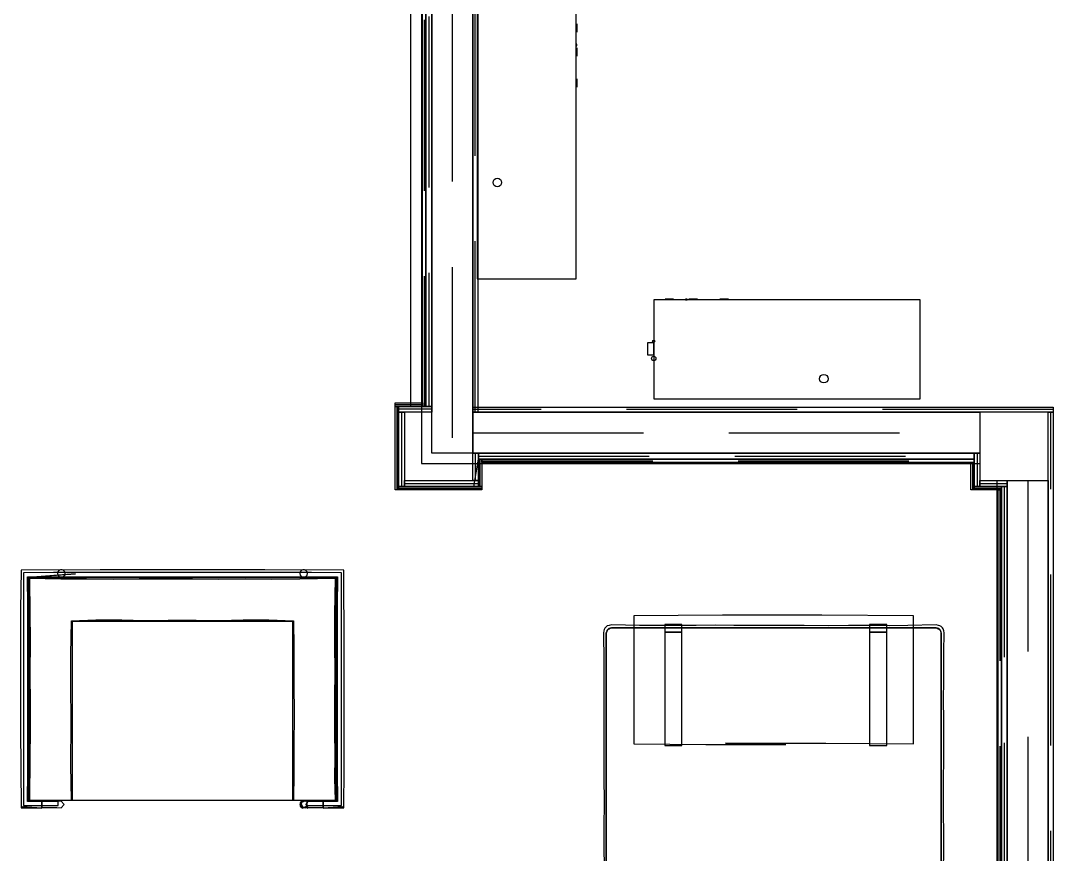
# Model space of a CAD drawing. Header units: millimetres. Extents: x -28.2 to 24.3, y -24.8 to 12.4.
# Drawn here: x 4.665 to 7.689, y -0.458 to 1.981 of the extents above; entities that cross this region are included whole.
import ezdxf

# ---------------------------------------------------------------- set-up
doc = ezdxf.new("R2010")
doc.units = ezdxf.units.MM
doc.linetypes.add('Dashed', pattern=[0.75, 0.5, -0.25])
for name, color, linetype in [('BUILDINGELEMENTPROXY', 8, 'Continuous'), ('EJE_MUROS', 8, 'Continuous'), ('FURNISHINGELEMENT', 8, 'Continuous'), ('LOSAS', 3, 'Continuous'), ('MUROS', 7, 'Continuous')]:
    doc.layers.add(name, color=color, linetype=linetype)

msp = doc.modelspace()

# ---------------------------------------------------------------- linework, layer by layer
at = {"layer": 'BUILDINGELEMENTPROXY'}
for p, q in [((6.0018, 2.0057), (6.0018, 1.2257)), ((6.2918, 1.2257), (6.2918, 2.0057)), ((6.2938, 1.9624), (6.2938, 1.9724)), ((6.2938, 1.9724), (6.2938, 1.9671)), ((6.2938, 1.9671), (6.2938, 1.9649)), ((6.2938, 1.9649), (6.2938, 1.9548)), ((6.2938, 1.9632), (6.2938, 1.9599)), ((6.2938, 1.9565), (6.2938, 1.9632)), ((6.2938, 1.9574), (6.2938, 1.9624)), ((6.2938, 1.9599), (6.2938, 1.9565)), ((6.2938, 1.9474), (6.2938, 1.9574)), ((6.2938, 1.9548), (6.2938, 1.9526)), ((6.2938, 1.9526), (6.2938, 1.9474)), ((6.2938, 1.9124), (6.2918, 1.9124)), ((6.2918, 1.9124), (6.2918, 1.9074)), ((6.2918, 1.9074), (6.2938, 1.9074)), ((6.2938, 1.9074), (6.2938, 1.9124)), ((6.2938, 1.8974), (6.2938, 1.9024)), ((6.2938, 1.9024), (6.2938, 1.8974)), ((6.2938, 1.8824), (6.2938, 1.8974)), ((6.2938, 1.8974), (6.2938, 1.8824)), ((6.2938, 1.8774), (6.2938, 1.8824)), ((6.2938, 1.8824), (6.2938, 1.8774)), ((6.2938, 1.8117), (6.2938, 1.8017)), ((6.2938, 1.7867), (6.2938, 1.8117)), ((6.2938, 1.8017), (6.2938, 1.7967)), ((6.2938, 1.7967), (6.2938, 1.7867)), ((6.0018, 1.2257), (6.2918, 1.2257)), ((7.2987, 1.165), (6.5187, 1.165)), ((6.5187, 1.165), (6.5187, 0.875)), ((6.562, 1.167), (6.552, 1.167)), ((6.552, 1.167), (6.5573, 1.167)), ((6.5573, 1.167), (6.5595, 1.167)), ((6.5595, 1.167), (6.5696, 1.167)), ((6.5612, 1.167), (6.5645, 1.167)), ((6.5679, 1.167), (6.5612, 1.167)), ((6.567, 1.167), (6.562, 1.167)), ((6.5645, 1.167), (6.5679, 1.167)), ((6.577, 1.167), (6.567, 1.167)), ((6.5696, 1.167), (6.5718, 1.167)), ((6.5718, 1.167), (6.577, 1.167)), ((6.612, 1.167), (6.612, 1.165)), ((6.617, 1.167), (6.612, 1.167)), ((6.612, 1.165), (6.617, 1.165)), ((6.617, 1.165), (6.617, 1.167)), ((6.627, 1.167), (6.622, 1.167)), ((6.622, 1.167), (6.627, 1.167)), ((6.642, 1.167), (6.627, 1.167)), ((6.627, 1.167), (6.642, 1.167)), ((6.647, 1.167), (6.642, 1.167)), ((6.642, 1.167), (6.647, 1.167)), ((6.7127, 1.167), (6.7227, 1.167)), ((6.7377, 1.167), (6.7127, 1.167)), ((6.7227, 1.167), (6.7277, 1.167)), ((6.7277, 1.167), (6.7377, 1.167)), ((7.2987, 0.875), (7.2987, 1.165)), ((6.5187, 1.0387), (6.5005, 1.0387)), ((6.5005, 1.0387), (6.5005, 1.0037)), ((6.5187, 1.0037), (6.5187, 1.0387)), ((6.5005, 1.0037), (6.5187, 1.0037)), ((6.5187, 0.875), (7.2987, 0.875))]:
    msp.add_line(p, q, dxfattribs=at)
for centre, radius in [((6.0608, 1.5077), 0.0125), ((6.5187, 1.0436), 0.0032), ((6.5187, 0.9931), 0.00635), ((7.0167, 0.934), 0.0125)]:
    msp.add_circle(centre, radius, dxfattribs=at)
at = {"layer": 'EJE_MUROS', "linetype": 'Dashed'}
for p, q in [((5.9963, 0.8359), (5.9963, 5.9757)), ((5.9288, 5.7607), (5.9288, 0.7159)), ((5.8468, 5.7337), (5.8468, 0.8529)), ((5.8603, 5.7437), (5.8603, 0.8529)), ((5.8418, 0.8579), (5.7618, 0.8579)), ((5.7668, 0.8529), (5.7668, 0.6089)), ((5.8688, 0.8444), (5.7718, 0.8444)), ((5.7803, 0.8359), (5.7803, 0.6189)), ((7.6888, 0.8434), (5.9888, 0.8434)), ((7.6813, -6.1391), (7.6813, 0.8359)), ((5.9888, 0.7759), (7.4738, 0.7759)), ((5.9973, 0.6359), (5.9973, 0.7159)), ((6.0058, 0.7074), (7.4568, 0.7074)), ((6.0108, 0.6189), (6.0108, 0.6989)), ((7.4653, 0.7159), (7.4653, 0.6189)), ((6.0158, 0.6939), (7.4568, 0.6939)), ((7.4518, 0.6889), (7.4518, 0.6089)), ((7.6138, 0.6359), (7.6138, -5.9241)), ((5.7718, 0.6139), (6.0158, 0.6139)), ((5.7888, 0.6274), (6.0058, 0.6274)), ((7.4568, 0.6139), (7.5368, 0.6139)), ((7.4738, 0.6274), (7.5538, 0.6274)), ((7.5318, 0.6089), (7.5318, -3.5471)), ((7.5453, 0.6189), (7.5453, -5.9071))]:
    msp.add_line(p, q, dxfattribs=at)
at = {"layer": 'FURNISHINGELEMENT'}
for p, q in [((4.6661, 0.3736, 0.802), (4.665, 0.2583, 0.7972)), ((4.8978, 0.3747, 0.7972), (4.6661, 0.3736, 0.802)), ((4.6736, 0.3662, 0.5968), (4.673, 0.2788, 0.594)), ((4.761, 0.3668, 0.594), (4.6736, 0.3662, 0.5968)), ((4.6862, 0.3536, 0.802), (4.8258, 0.3629, 0.8083)), ((4.8258, 0.3629, 0.8083), (4.6873, 0.3525, 0.7972)), ((4.8334, 0.3668, 0.594), (4.761, 0.3668, 0.594)), ((4.7741, 0.3684, 0.7972), (4.773, 0.3636, 0.7972)), ((4.773, 0.3636, 0.7972), (4.7741, 0.3588, 0.7972)), ((4.7772, 0.3723, 0.7972), (4.7741, 0.3684, 0.7972)), ((4.7816, 0.3745, 0.7972), (4.7772, 0.3723, 0.7972)), ((4.7866, 0.3745, 0.7972), (4.7816, 0.3745, 0.7972)), ((4.791, 0.3723, 0.7972), (4.7866, 0.3745, 0.7972)), ((4.7941, 0.3684, 0.7972), (4.791, 0.3723, 0.7972)), ((4.7952, 0.3636, 0.7972), (4.7941, 0.3684, 0.7972)), ((4.7941, 0.3588, 0.7972), (4.7952, 0.3636, 0.7972)), ((4.8489, 0.3668, 0.594), (4.8334, 0.3668, 0.594)), ((4.9059, 0.3668, 0.594), (4.8489, 0.3668, 0.594)), ((5.0183, 0.3747, 0.7972), (4.8978, 0.3747, 0.7972)), ((4.9214, 0.3668, 0.594), (4.9059, 0.3668, 0.594)), ((4.9939, 0.3668, 0.594), (4.9214, 0.3668, 0.594)), ((5.0224, 0.3668, 0.594), (4.9939, 0.3668, 0.594)), ((5.0224, 0.3747, 0.7972), (5.0183, 0.3747, 0.7972)), ((5.1388, 0.3747, 0.7972), (5.0224, 0.3747, 0.7972)), ((5.0664, 0.3668, 0.594), (5.0224, 0.3668, 0.594)), ((5.1388, 0.3668, 0.594), (5.0664, 0.3668, 0.594)), ((5.1471, 0.3747, 0.7972), (5.1388, 0.3747, 0.7972)), ((5.2553, 0.3668, 0.594), (5.1388, 0.3668, 0.594)), ((5.2594, 0.3747, 0.7972), (5.1471, 0.3747, 0.7972)), ((5.3718, 0.3668, 0.594), (5.2553, 0.3668, 0.594)), ((5.3799, 0.3747, 0.7972), (5.2594, 0.3747, 0.7972)), ((5.4443, 0.3668, 0.594), (5.3718, 0.3668, 0.594)), ((5.6116, 0.3736, 0.802), (5.3799, 0.3747, 0.7972)), ((5.5167, 0.3668, 0.594), (5.4443, 0.3668, 0.594)), ((5.4836, 0.3684, 0.7972), (5.4825, 0.3636, 0.7972)), ((5.4825, 0.3636, 0.7972), (5.4836, 0.3588, 0.7972)), ((5.4867, 0.3723, 0.7972), (5.4836, 0.3684, 0.7972)), ((5.4911, 0.3745, 0.7972), (5.4867, 0.3723, 0.7972)), ((5.4961, 0.3745, 0.7972), (5.4911, 0.3745, 0.7972)), ((5.5005, 0.3723, 0.7972), (5.4961, 0.3745, 0.7972)), ((5.5036, 0.3684, 0.7972), (5.5005, 0.3723, 0.7972)), ((5.5047, 0.3636, 0.7972), (5.5036, 0.3684, 0.7972)), ((5.5036, 0.3588, 0.7972), (5.5047, 0.3636, 0.7972)), ((5.6041, 0.3662, 0.5968), (5.5167, 0.3668, 0.594)), ((5.6047, 0.2788, 0.594), (5.6041, 0.3662, 0.5968)), ((5.6127, 0.1427, 0.7972), (5.6116, 0.3736, 0.802)), ((4.6857, 0.2661, 0.594), (4.685, 0.3547, 0.5968)), ((4.685, 0.3547, 0.5968), (4.7737, 0.3541, 0.594)), ((4.6873, 0.2361, 0.7972), (4.6862, 0.3536, 0.802)), ((4.6873, 0.3525, 0.7972), (4.8037, 0.3525, 0.7972)), ((5.5888, 0.3509, 0.4797), (4.6888, 0.3509, 0.4797)), ((4.6888, 0.3509, 0.4797), (4.6888, -0.2991, 0.4797)), ((4.7826, 0.3474, 1.0092), (4.6905, 0.3492, 1.0068)), ((4.6905, 0.3492, 1.0068), (4.6922, 0.2449, 1.009)), ((4.7737, 0.3541, 0.594), (4.843, 0.3541, 0.594)), ((4.7741, 0.3588, 0.7972), (4.7772, 0.3549, 0.7972)), ((4.7772, 0.3549, 0.7972), (4.7816, 0.3528, 0.7972)), ((4.7816, 0.3528, 0.7972), (4.7866, 0.3528, 0.7972)), ((4.858, 0.3475, 1.009), (4.7826, 0.3474, 1.0092)), ((4.7866, 0.3528, 0.7972), (4.791, 0.3549, 0.7972)), ((4.791, 0.3549, 0.7972), (4.7941, 0.3588, 0.7972)), ((4.8037, 0.3525, 0.7972), (4.913, 0.3525, 0.7972)), ((4.843, 0.3541, 0.594), (4.8616, 0.3541, 0.594)), ((4.9377, 0.3466, 1.0099), (4.858, 0.3475, 1.009)), ((4.8616, 0.3541, 0.594), (4.9123, 0.3541, 0.594)), ((4.9123, 0.3541, 0.594), (4.9309, 0.3541, 0.594)), ((4.913, 0.3525, 0.7972), (4.9201, 0.3525, 0.7972)), ((4.9201, 0.3525, 0.7972), (5.1248, 0.3525, 0.7972)), ((4.9309, 0.3541, 0.594), (5.0002, 0.3541, 0.594)), ((5.012, 0.347, 1.0096), (4.9377, 0.3466, 1.0099)), ((5.0002, 0.3541, 0.594), (5.0255, 0.3541, 0.594)), ((5.0909, 0.3479, 1.0086), (5.012, 0.347, 1.0096)), ((5.0255, 0.3541, 0.594), (5.0695, 0.3541, 0.594)), ((5.0695, 0.3541, 0.594), (5.1388, 0.3541, 0.594)), ((5.1683, 0.3471, 1.0095), (5.0909, 0.3479, 1.0086)), ((5.1248, 0.3525, 0.7972), (5.1388, 0.3525, 0.7972)), ((5.1388, 0.3541, 0.594), (5.2081, 0.3541, 0.594)), ((5.1388, 0.3525, 0.7972), (5.3576, 0.3525, 0.7972)), ((5.2457, 0.3465, 1.01), (5.1683, 0.3471, 1.0095)), ((5.2081, 0.3541, 0.594), (5.2774, 0.3541, 0.594)), ((5.3226, 0.3478, 1.0088), (5.2457, 0.3465, 1.01)), ((5.2774, 0.3541, 0.594), (5.3467, 0.3541, 0.594)), ((5.3987, 0.3466, 1.0099), (5.3226, 0.3478, 1.0088)), ((5.3467, 0.3541, 0.594), (5.416, 0.3541, 0.594)), ((5.3576, 0.3525, 0.7972), (5.474, 0.3525, 0.7972)), ((5.4828, 0.347, 1.0096), (5.3987, 0.3466, 1.0099)), ((5.416, 0.3541, 0.594), (5.504, 0.3541, 0.594)), ((5.474, 0.3525, 0.7972), (5.5915, 0.3536, 0.802)), ((5.5871, 0.3492, 1.0068), (5.4828, 0.347, 1.0096)), ((5.4836, 0.3588, 0.7972), (5.4867, 0.3549, 0.7972)), ((5.4867, 0.3549, 0.7972), (5.4911, 0.3528, 0.7972)), ((5.4911, 0.3528, 0.7972), (5.4961, 0.3528, 0.7972)), ((5.4961, 0.3528, 0.7972), (5.5005, 0.3549, 0.7972)), ((5.5005, 0.3549, 0.7972), (5.5036, 0.3588, 0.7972)), ((5.504, 0.3541, 0.594), (5.5926, 0.3547, 0.5968)), ((5.5849, 0.2449, 1.0096), (5.5871, 0.3492, 1.0068)), ((5.5888, -0.2991, 0.4797), (5.5888, 0.3509, 0.4797)), ((5.5915, 0.3536, 0.802), (5.5904, 0.2361, 0.7972)), ((5.5926, 0.3547, 0.5968), (5.592, 0.2661, 0.594)), ((4.673, 0.2788, 0.594), (4.673, 0.2019, 0.594)), ((5.6047, 0.1908, 0.594), (5.6047, 0.2788, 0.594)), ((4.665, 0.2583, 0.7972), (4.665, 0.1419, 0.7972)), ((4.6857, 0.1781, 0.594), (4.6857, 0.2661, 0.594)), ((4.6922, 0.2449, 1.009), (4.6927, 0.1705, 1.0095)), ((5.5853, 0.1533, 1.0092), (5.5849, 0.2449, 1.0096)), ((5.592, 0.2661, 0.594), (5.592, 0.19, 0.594)), ((6.7203, 0.2424, 0.8998), (6.4609, 0.2404, 0.9039)), ((7.0113, 0.2424, 0.8998), (6.7203, 0.2424, 0.8998)), ((7.2796, 0.2404, 0.9039), (7.0113, 0.2424, 0.8998)), ((4.6873, 0.1197, 0.7972), (4.6873, 0.2361, 0.7972)), ((4.8124, 0.1274, 1.009), (4.8141, 0.2256, 1.0068)), ((4.8141, 0.2256, 1.0068), (4.8856, 0.2283, 1.01)), ((5.4618, 0.2239, 0.7083), (4.8158, 0.2239, 0.7083)), ((4.8158, 0.2239, 0.7083), (4.8158, -0.2991, 0.7083)), ((4.8856, 0.2283, 1.01), (4.9613, 0.228, 1.0097)), ((4.9613, 0.228, 1.0097), (5.0287, 0.2268, 1.0084)), ((5.0287, 0.2268, 1.0084), (5.0967, 0.2276, 1.0094)), ((5.0967, 0.2276, 1.0094), (5.1792, 0.2276, 1.0094)), ((5.1792, 0.2276, 1.0094), (5.248, 0.2269, 1.0086)), ((5.248, 0.2269, 1.0086), (5.3164, 0.228, 1.0097)), ((5.3164, 0.228, 1.0097), (5.3921, 0.2283, 1.01)), ((5.3921, 0.2283, 1.01), (5.4635, 0.2256, 1.0068)), ((5.4618, -0.2991, 0.7083), (5.4618, 0.2239, 0.7083)), ((5.4635, 0.2256, 1.0068), (5.4652, 0.1462, 1.009)), ((5.5904, 0.2361, 0.7972), (5.5904, 0.131, 0.7972)), ((6.3884, 0.212, 0.7959), (6.3828, 0.2106, 0.7942)), ((6.3946, 0.2134, 0.795), (6.3884, 0.212, 0.7959)), ((6.4774, 0.2118, 0.7971), (6.3946, 0.2134, 0.795)), ((6.4609, 0.2404, 0.9039), (6.4609, 0.2348, 0.9112)), ((6.4609, 0.2348, 0.9112), (6.4609, 0.2276, 0.9167)), ((6.4609, 0.2276, 0.9167), (6.4609, 0.2191, 0.9202)), ((6.4609, 0.2191, 0.9202), (6.4609, 0.2101, 0.9214)), ((6.5433, 0.2121, 0.7968), (6.4774, 0.2118, 0.7971)), ((6.6431, 0.2121, 0.7968), (6.5433, 0.2121, 0.7968)), ((6.601, 0.2147, 0.4559), (6.551, 0.2147, 0.4559)), ((6.551, 0.2147, 0.4559), (6.551, 0.1919, 0.4559)), ((6.601, 0.1919, 0.4559), (6.601, 0.2147, 0.4559)), ((6.6983, 0.2125, 0.7963), (6.6431, 0.2121, 0.7968)), ((6.7535, 0.2121, 0.7967), (6.6983, 0.2125, 0.7963)), ((6.8405, 0.2114, 0.7974), (6.7535, 0.2121, 0.7967)), ((7.201, 0.2147, 0.4559), (7.151, 0.2147, 0.4559)), ((7.151, 0.2147, 0.4559), (7.151, 0.1919, 0.4559)), ((7.201, 0.1919, 0.4559), (7.201, 0.2147, 0.4559)), ((7.2631, 0.2118, 0.7971), (7.2081, 0.211, 0.7978)), ((7.3459, 0.2134, 0.795), (7.2631, 0.2118, 0.7971)), ((7.2796, 0.2348, 0.9112), (7.2796, 0.2404, 0.9039)), ((7.2796, 0.2276, 0.9167), (7.2796, 0.2348, 0.9112)), ((7.2796, 0.2191, 0.9202), (7.2796, 0.2276, 0.9167)), ((7.2796, 0.2101, 0.9214), (7.2796, 0.2191, 0.9202)), ((7.3521, 0.212, 0.7959), (7.3459, 0.2134, 0.795)), ((7.3565, 0.2113, 0.7942), (7.3521, 0.212, 0.7959)), ((4.673, 0.2019, 0.594), (4.673, 0.1194, 0.594)), ((5.592, 0.19, 0.594), (5.592, 0.1781, 0.594)), ((5.6047, 0.1028, 0.594), (5.6047, 0.1908, 0.594)), ((6.3727, 0.1962, 0.7959), (6.3713, 0.19, 0.795)), ((6.3713, 0.19, 0.795), (6.3729, 0.1072, 0.7971)), ((6.3734, 0.2006, 0.7942), (6.3727, 0.1962, 0.7959)), ((6.3757, 0.2044, 0.7942), (6.3734, 0.2006, 0.7942)), ((6.3795, 0.208, 0.7948), (6.3757, 0.2044, 0.7942)), ((6.3828, 0.2106, 0.7942), (6.3795, 0.208, 0.7948)), ((6.3804, 0.1938, 0.8), (6.3799, 0.19, 0.8)), ((6.3799, 0.19, 0.8), (6.381, 0.1926, 0.8)), ((6.3799, 0.1348, 0.8), (6.3799, 0.19, 0.8)), ((6.3799, 0.19, 0.8), (6.3799, -2.3602, 0.8)), ((6.3819, 0.1974, 0.8), (6.3804, 0.1938, 0.8)), ((6.381, 0.1926, 0.8), (6.3821, 0.1952, 0.8)), ((6.3842, 0.2004, 0.8), (6.3819, 0.1974, 0.8)), ((6.3821, 0.1952, 0.8), (6.3832, 0.1978, 0.8)), ((6.3832, 0.1978, 0.8), (6.3842, 0.2004, 0.8)), ((6.3873, 0.2028, 0.8), (6.3842, 0.2004, 0.8)), ((6.3842, 0.2004, 0.8), (6.3873, 0.2017, 0.8)), ((6.3908, 0.2042, 0.8), (6.3873, 0.2028, 0.8)), ((6.3873, 0.2017, 0.8), (6.3894, 0.2026, 0.8)), ((6.3894, 0.2026, 0.8), (6.3904, 0.203, 0.8)), ((6.3904, 0.203, 0.8), (6.3946, 0.2047, 0.8)), ((6.3946, 0.2047, 0.8), (6.3908, 0.2042, 0.8)), ((6.3946, 0.2047, 0.8), (6.4498, 0.2047, 0.8)), ((7.3459, 0.2047, 0.8), (6.3946, 0.2047, 0.8)), ((6.4498, 0.2047, 0.8), (6.5135, 0.2047, 0.8)), ((6.4609, 0.2101, 0.9214), (6.4609, -0.1044, 0.9214)), ((6.5135, 0.2047, 0.8), (6.573, 0.2047, 0.8)), ((6.551, 0.1919, 0.4559), (6.601, 0.1919, 0.4559)), ((6.601, 0.1919, 0.3631), (6.551, 0.1919, 0.3631)), ((6.551, 0.1919, 0.3631), (6.551, -0.1393, 0.3631)), ((6.573, 0.2047, 0.8), (6.6324, 0.2047, 0.8)), ((6.601, -0.1393, 0.3631), (6.601, 0.1919, 0.3631)), ((6.6324, 0.2047, 0.8), (6.6919, 0.2047, 0.8)), ((6.6919, 0.2047, 0.8), (6.7514, 0.2047, 0.8)), ((6.7514, 0.2047, 0.8), (6.8108, 0.2047, 0.8)), ((6.8108, 0.2047, 0.8), (6.8703, 0.2047, 0.8)), ((6.9005, 0.2114, 0.7975), (6.8405, 0.2114, 0.7974)), ((6.8703, 0.2047, 0.8), (6.934, 0.2047, 0.8)), ((6.9593, 0.2115, 0.7973), (6.9005, 0.2114, 0.7975)), ((6.934, 0.2047, 0.8), (6.9977, 0.2047, 0.8)), ((7.0295, 0.2113, 0.7975), (6.9593, 0.2115, 0.7973)), ((6.9977, 0.2047, 0.8), (7.0614, 0.2047, 0.8)), ((7.0888, 0.2115, 0.7974), (7.0295, 0.2113, 0.7975)), ((7.0614, 0.2047, 0.8), (7.1251, 0.2047, 0.8)), ((7.1527, 0.2115, 0.7974), (7.0888, 0.2115, 0.7974)), ((7.1251, 0.2047, 0.8), (7.1803, 0.2047, 0.8)), ((7.151, 0.1919, 0.4559), (7.201, 0.1919, 0.4559)), ((7.201, 0.1919, 0.3631), (7.151, 0.1919, 0.3631)), ((7.151, 0.1919, 0.3631), (7.151, -0.1393, 0.3631)), ((7.2081, 0.211, 0.7978), (7.1527, 0.2115, 0.7974)), ((7.1803, 0.2047, 0.8), (7.2355, 0.2047, 0.8)), ((7.201, -0.1393, 0.3631), (7.201, 0.1919, 0.3631)), ((7.2355, 0.2047, 0.8), (7.2907, 0.2047, 0.8)), ((7.2796, -0.1044, 0.9214), (7.2796, 0.2101, 0.9214)), ((7.2907, 0.2047, 0.8), (7.3459, 0.2047, 0.8)), ((7.3459, 0.2047, 0.8), (7.3485, 0.2037, 0.8)), ((7.3497, 0.2042, 0.8), (7.3459, 0.2047, 0.8)), ((7.3485, 0.2037, 0.8), (7.3511, 0.2026, 0.8)), ((7.3533, 0.2028, 0.8), (7.3497, 0.2042, 0.8)), ((7.3511, 0.2026, 0.8), (7.3537, 0.2015, 0.8)), ((7.3563, 0.2004, 0.8), (7.3533, 0.2028, 0.8)), ((7.3537, 0.2015, 0.8), (7.3563, 0.2004, 0.8)), ((7.3563, 0.2004, 0.8), (7.3576, 0.1973, 0.8)), ((7.3586, 0.1974, 0.8), (7.3563, 0.2004, 0.8)), ((7.3603, 0.209, 0.7942), (7.3565, 0.2113, 0.7942)), ((7.3576, 0.1973, 0.8), (7.3585, 0.1952, 0.8)), ((7.3585, 0.1952, 0.8), (7.3589, 0.1942, 0.8)), ((7.3601, 0.1938, 0.8), (7.3586, 0.1974, 0.8)), ((7.3589, 0.1942, 0.8), (7.3606, 0.19, 0.8)), ((7.3606, 0.19, 0.8), (7.3601, 0.1938, 0.8)), ((7.3638, 0.2051, 0.7948), (7.3603, 0.209, 0.7942)), ((7.3606, 0.19, 0.8), (7.3606, 0.1348, 0.8)), ((7.3606, -2.3749, 0.8), (7.3606, 0.19, 0.8)), ((7.3665, 0.2019, 0.7942), (7.3638, 0.2051, 0.7948)), ((7.3678, 0.1962, 0.7959), (7.3665, 0.2019, 0.7942)), ((7.3677, 0.1342, 0.7971), (7.3693, 0.19, 0.795)), ((7.3693, 0.19, 0.795), (7.3678, 0.1962, 0.7959)), ((4.6857, 0.102, 0.594), (4.6857, 0.1781, 0.594)), ((4.6927, 0.1705, 1.0095), (4.6921, 0.0665, 1.0089)), ((5.5855, 0.0795, 1.009), (5.5853, 0.1533, 1.0092)), ((5.592, 0.1781, 0.594), (5.592, 0.108, 0.594)), ((4.665, 0.1419, 0.7972), (4.665, 0.0259, 0.7972)), ((4.8122, 0.039, 1.0093), (4.8124, 0.1274, 1.009)), ((5.4652, 0.1462, 1.009), (5.4654, 0.0421, 1.0093)), ((5.5904, 0.131, 0.7972), (5.5904, 0.1197, 0.7972)), ((5.6127, 0.1419, 0.7972), (5.6127, 0.1427, 0.7972)), ((5.6127, 0.0259, 0.7972), (5.6127, 0.1419, 0.7972)), ((6.3799, 0.0796, 0.8), (6.3799, 0.1348, 0.8)), ((7.3606, 0.1348, 0.8), (7.3606, 0.0796, 0.8)), ((7.3677, 0.0547, 0.7971), (7.3677, 0.1342, 0.7971)), ((4.673, 0.1194, 0.594), (4.673, 0.037, 0.594)), ((4.6857, 0.0259, 0.594), (4.6857, 0.102, 0.594)), ((4.6873, 0.0259, 0.7972), (4.6873, 0.1197, 0.7972)), ((5.5904, 0.1197, 0.7972), (5.5904, 0.0259, 0.7972)), ((5.592, 0.108, 0.594), (5.592, 0.102, 0.594)), ((5.592, 0.102, 0.594), (5.592, 0.0259, 0.594)), ((5.6047, 0.0148, 0.594), (5.6047, 0.1028, 0.594)), ((6.3729, 0.1072, 0.7971), (6.3729, 0.0369, 0.7971)), ((4.6921, 0.0665, 1.0089), (4.6925, -0.0139, 1.0093)), ((5.5845, -0.0017, 1.0099), (5.5855, 0.0795, 1.009)), ((6.3799, 0.0244, 0.8), (6.3799, 0.0796, 0.8)), ((7.3606, 0.0796, 0.8), (7.3606, 0.0297, 0.8)), ((4.673, 0.037, 0.594), (4.673, -0.051, 0.594)), ((4.8125, -0.0718, 1.009), (4.8122, 0.039, 1.0093)), ((5.4654, 0.0421, 1.0093), (5.466, -0.0481, 1.0098)), ((6.3729, 0.0369, 0.7971), (6.3723, -0.0584, 0.7965)), ((7.3672, -0.0095, 0.7975), (7.3677, 0.0547, 0.7971)), ((4.665, 0.0259, 0.7972), (4.665, -0.0901, 0.7972)), ((4.6857, -0.0502, 0.594), (4.6857, 0.0259, 0.594)), ((4.6873, -0.0679, 0.7972), (4.6873, 0.0259, 0.7972)), ((5.5904, 0.0259, 0.7972), (5.5904, -0.0679, 0.7972)), ((5.592, 0.0259, 0.594), (5.592, -0.0502, 0.594)), ((5.6047, -0.0676, 0.594), (5.6047, 0.0148, 0.594)), ((5.6127, -0.0901, 0.7972), (5.6127, 0.0259, 0.7972)), ((6.3799, -0.0308, 0.8), (6.3799, 0.0244, 0.8)), ((7.3606, 0.0297, 0.8), (7.3606, -0.0504, 0.8)), ((4.6925, -0.0139, 1.0093), (4.6928, -0.0971, 1.0096)), ((5.585, -0.096, 1.0095), (5.5845, -0.0017, 1.0099)), ((7.3685, -0.0609, 0.7961), (7.3672, -0.0095, 0.7975)), ((4.673, -0.051, 0.594), (4.673, -0.139, 0.594)), ((4.6857, -0.0561, 0.594), (4.6857, -0.0502, 0.594)), ((4.6857, -0.1263, 0.594), (4.6857, -0.0561, 0.594)), ((5.466, -0.0481, 1.0098), (5.4652, -0.1404, 1.009)), ((5.592, -0.0502, 0.594), (5.592, -0.1263, 0.594)), ((6.3723, -0.0584, 0.7965), (6.3724, -0.1102, 0.7966)), ((6.3799, -0.086, 0.8), (6.3799, -0.0308, 0.8)), ((7.3606, -0.0504, 0.8), (7.3606, -0.1306, 0.8)), ((4.665, -0.0901, 0.7972), (4.665, -0.0909, 0.7972)), ((4.6873, -0.0792, 0.7972), (4.6873, -0.0679, 0.7972)), ((4.6873, -0.1843, 0.7972), (4.6873, -0.0792, 0.7972)), ((4.8117, -0.1963, 1.0098), (4.8125, -0.0718, 1.009)), ((5.5904, -0.0679, 0.7972), (5.5904, -0.1843, 0.7972)), ((5.6047, -0.1501, 0.594), (5.6047, -0.0676, 0.594)), ((5.6127, -0.2065, 0.7972), (5.6127, -0.0901, 0.7972)), ((6.3799, -0.1412, 0.8), (6.3799, -0.086, 0.8)), ((7.3679, -0.1136, 0.7969), (7.3685, -0.0609, 0.7961)), ((4.665, -0.0909, 0.7972), (4.6661, -0.3218, 0.802)), ((4.6928, -0.0971, 1.0096), (4.6921, -0.1722, 1.0089)), ((5.5855, -0.1709, 1.009), (5.585, -0.096, 1.0095)), ((6.3724, -0.1102, 0.7966), (6.3724, -0.162, 0.7965)), ((6.4609, -0.1044, 0.9214), (6.4609, -0.1134, 0.9202)), ((6.4609, -0.1134, 0.9202), (6.4609, -0.1219, 0.9167)), ((7.2796, -0.1134, 0.9202), (7.2796, -0.1044, 0.9214)), ((7.2796, -0.1219, 0.9167), (7.2796, -0.1134, 0.9202)), ((7.3679, -0.1796, 0.7968), (7.3679, -0.1136, 0.7969)), ((4.673, -0.139, 0.594), (4.673, -0.227, 0.594)), ((4.6857, -0.1382, 0.594), (4.6857, -0.1263, 0.594)), ((4.6857, -0.2143, 0.594), (4.6857, -0.1382, 0.594)), ((5.4652, -0.1404, 1.009), (5.465, -0.2192, 1.0088)), ((5.592, -0.1263, 0.594), (5.592, -0.2143, 0.594)), ((5.6047, -0.227, 0.594), (5.6047, -0.1501, 0.594)), ((6.3799, -0.1964, 0.8), (6.3799, -0.1412, 0.8)), ((6.4609, -0.1219, 0.9167), (6.4609, -0.1291, 0.9112)), ((6.4609, -0.1291, 0.9112), (6.4609, -0.1347, 0.9039)), ((6.4609, -0.1347, 0.9039), (6.6713, -0.1363, 0.9006)), ((6.551, -0.1393, 0.3631), (6.601, -0.1393, 0.3631)), ((6.6713, -0.1363, 0.9006), (6.9055, -0.1367, 0.8998)), ((6.9055, -0.1367, 0.8998), (6.7292, -0.1321, 0.9077)), ((6.7292, -0.1321, 0.9077), (7.023, -0.1321, 0.9077)), ((7.023, -0.1321, 0.9077), (7.2796, -0.1347, 0.9039)), ((7.151, -0.1393, 0.3631), (7.201, -0.1393, 0.3631)), ((7.2796, -0.1291, 0.9112), (7.2796, -0.1219, 0.9167)), ((7.2796, -0.1347, 0.9039), (7.2796, -0.1291, 0.9112)), ((7.3606, -0.1306, 0.8), (7.3606, -0.2107, 0.8)), ((4.6921, -0.1722, 1.0089), (4.6905, -0.2991, 1.0068)), ((5.5851, -0.2371, 1.0094), (5.5855, -0.1709, 1.009)), ((6.3724, -0.162, 0.7965), (6.3729, -0.2262, 0.7971)), ((7.3674, -0.2395, 0.7974), (7.3679, -0.1796, 0.7968)), ((4.6862, -0.3018, 0.802), (4.6873, -0.1843, 0.7972)), ((4.8141, -0.2991, 1.0068), (4.8117, -0.1963, 1.0098)), ((5.5904, -0.1843, 0.7972), (5.5915, -0.3018, 0.802)), ((5.6116, -0.3218, 0.802), (5.6127, -0.2065, 0.7972)), ((6.3799, -0.2516, 0.8), (6.3799, -0.1964, 0.8)), ((7.3606, -0.2107, 0.8), (7.3606, -0.2909, 0.8)), ((4.673, -0.227, 0.594), (4.6736, -0.3143, 0.5968)), ((4.685, -0.3029, 0.5968), (4.6857, -0.2143, 0.594)), ((5.465, -0.2192, 1.0088), (5.4635, -0.2991, 1.0068)), ((5.5871, -0.2991, 1.0068), (5.5851, -0.2371, 1.0094)), ((5.592, -0.2143, 0.594), (5.5926, -0.3029, 0.5968)), ((5.6041, -0.3143, 0.5968), (5.6047, -0.227, 0.594)), ((6.3729, -0.2262, 0.7971), (6.3735, -0.311, 0.7976)), ((7.3674, -0.3344, 0.7973), (7.3674, -0.2395, 0.7974)), ((6.3799, -0.3496, 0.8), (6.3799, -0.2516, 0.8)), ((4.7269, -0.3018, 0.802), (4.6862, -0.3018, 0.802)), ((4.6888, -0.2991, 0.4797), (5.5888, -0.2991, 0.4797)), ((4.6905, -0.2991, 1.0068), (4.6952, -0.2991, 1.0114)), ((4.6952, -0.2991, 1.0114), (4.7015, -0.2991, 1.0131)), ((4.7015, -0.2991, 1.0131), (4.8031, -0.2991, 1.0131)), ((4.7269, -0.3049, 0.8059), (4.7269, -0.3018, 0.802)), ((4.7836, -0.3017, 0.7967), (4.7714, -0.3031, 0.8041)), ((4.792, -0.3118, 0.7964), (4.7836, -0.3017, 0.7967)), ((4.8031, -0.2991, 1.0131), (4.8095, -0.2991, 1.0114)), ((4.8095, -0.2991, 1.0114), (4.8141, -0.2991, 1.0068)), ((4.8158, -0.2991, 0.7083), (5.4618, -0.2991, 0.7083)), ((5.4635, -0.2991, 1.0068), (5.4682, -0.2991, 1.0114)), ((5.4682, -0.2991, 1.0114), (5.4745, -0.2991, 1.0131)), ((5.4745, -0.2991, 1.0131), (5.5761, -0.2991, 1.0131)), ((5.4839, -0.3118, 0.7899), (5.4911, -0.3009, 0.7845)), ((5.4911, -0.3009, 0.7845), (5.4867, -0.3031, 0.7845)), ((5.4966, -0.3017, 0.7989), (5.4925, -0.3038, 0.7996)), ((5.4996, -0.3017, 0.8006), (5.4966, -0.3017, 0.7989)), ((5.501, -0.3032, 0.8035), (5.4996, -0.3017, 0.8006)), ((5.5009, -0.3118, 0.8069), (5.5063, -0.3009, 0.7997)), ((5.5063, -0.3009, 0.7997), (5.501, -0.3032, 0.8035)), ((5.5915, -0.3018, 0.802), (5.5507, -0.3018, 0.802)), ((5.5507, -0.3018, 0.802), (5.5507, -0.3049, 0.8059)), ((5.5761, -0.2991, 1.0131), (5.5825, -0.2991, 1.0114)), ((5.5825, -0.2991, 1.0114), (5.5871, -0.2991, 1.0068)), ((7.3606, -0.2909, 0.8), (7.3606, -0.371, 0.8)), ((4.6661, -0.3218, 0.802), (4.7269, -0.3229, 0.7972)), ((4.7269, -0.3229, 0.7972), (4.6692, -0.3187, 0.8059)), ((4.6692, -0.3187, 0.8059), (4.7269, -0.3218, 0.802)), ((4.6736, -0.3143, 0.5968), (4.7746, -0.3143, 0.5968)), ((4.7746, -0.3029, 0.5968), (4.685, -0.3029, 0.5968)), ((4.7714, -0.3031, 0.8041), (4.7269, -0.3031, 0.8041)), ((4.7269, -0.3031, 0.8041), (4.7269, -0.307, 0.8072)), ((4.7269, -0.3093, 0.808), (4.7269, -0.3049, 0.8059)), ((4.7269, -0.307, 0.8072), (4.7269, -0.3118, 0.8083)), ((4.7269, -0.3143, 0.808), (4.7269, -0.3093, 0.808)), ((4.7269, -0.3118, 0.8083), (4.7269, -0.3166, 0.8072)), ((4.7269, -0.3187, 0.8059), (4.7269, -0.3143, 0.808)), ((4.7269, -0.3166, 0.8072), (4.7269, -0.3205, 0.8041)), ((4.7269, -0.3218, 0.802), (4.7269, -0.3187, 0.8059)), ((4.7269, -0.3205, 0.8041), (4.7714, -0.3205, 0.8041)), ((4.7714, -0.3205, 0.8041), (4.7836, -0.3219, 0.7967)), ((4.7746, -0.3046, 0.599), (4.7746, -0.3029, 0.5968)), ((4.7746, -0.3072, 0.6002), (4.7746, -0.3046, 0.599)), ((4.7746, -0.31, 0.6002), (4.7746, -0.3072, 0.6002)), ((4.7746, -0.3126, 0.599), (4.7746, -0.31, 0.6002)), ((4.7746, -0.3143, 0.5968), (4.7746, -0.3126, 0.599)), ((4.7836, -0.3219, 0.7967), (4.792, -0.3118, 0.7964)), ((5.4836, -0.307, 0.7845), (5.4832, -0.3118, 0.7872)), ((5.4832, -0.3118, 0.7872), (5.4836, -0.3166, 0.7845)), ((5.4867, -0.3031, 0.7845), (5.4836, -0.307, 0.7845)), ((5.4836, -0.3166, 0.7845), (5.4867, -0.3205, 0.7845)), ((5.4839, -0.3118, 0.7899), (5.4867, -0.3205, 0.7845)), ((5.4911, -0.3226, 0.7845), (5.4839, -0.3118, 0.7899)), ((5.4911, -0.3226, 0.7845), (5.4839, -0.3118, 0.7899)), ((5.489, -0.304, 0.7958), (5.4857, -0.3118, 0.7964)), ((5.4857, -0.3118, 0.7964), (5.4873, -0.3204, 0.7898)), ((5.4867, -0.3205, 0.7845), (5.4911, -0.3226, 0.7845)), ((5.4867, -0.3205, 0.7845), (5.4911, -0.3226, 0.7845)), ((5.4873, -0.3204, 0.7898), (5.4902, -0.3218, 0.7912)), ((5.4902, -0.3218, 0.7912), (5.4878, -0.3118, 0.7986)), ((5.4878, -0.3118, 0.7986), (5.4912, -0.3198, 0.7983)), ((5.4907, -0.3038, 0.7976), (5.489, -0.304, 0.7958)), ((5.4925, -0.3038, 0.7996), (5.4907, -0.3038, 0.7976)), ((5.4912, -0.3198, 0.7983), (5.4932, -0.3198, 0.8001)), ((5.5036, -0.3166, 0.7845), (5.4919, -0.3219, 0.7942)), ((5.4919, -0.3219, 0.7942), (5.5005, -0.3205, 0.7845)), ((5.4932, -0.3198, 0.8001), (5.495, -0.3195, 0.8018)), ((5.495, -0.3195, 0.8018), (5.4995, -0.3218, 0.8007)), ((5.4995, -0.3218, 0.8007), (5.501, -0.3204, 0.8035)), ((5.5005, -0.3205, 0.7845), (5.5036, -0.3166, 0.7845)), ((5.5063, -0.3031, 0.8041), (5.5009, -0.3118, 0.8069)), ((5.5063, -0.3031, 0.8041), (5.5009, -0.3118, 0.8069)), ((5.5009, -0.3118, 0.8069), (5.5063, -0.3205, 0.8041)), ((5.5063, -0.3226, 0.7997), (5.5009, -0.3118, 0.8069)), ((5.5009, -0.3118, 0.8069), (5.5063, -0.3205, 0.8041)), ((5.501, -0.3204, 0.8035), (5.5063, -0.3226, 0.7997)), ((5.5926, -0.3029, 0.5968), (5.5031, -0.3029, 0.5968)), ((5.5031, -0.3029, 0.5968), (5.5031, -0.3046, 0.599)), ((5.5031, -0.3046, 0.599), (5.5031, -0.3072, 0.6002)), ((5.5031, -0.3072, 0.6002), (5.5031, -0.31, 0.6002)), ((5.5031, -0.31, 0.6002), (5.5031, -0.3126, 0.599)), ((5.5031, -0.3126, 0.599), (5.5031, -0.3143, 0.5968)), ((5.5031, -0.3143, 0.5968), (5.6041, -0.3143, 0.5968)), ((5.5507, -0.3031, 0.8041), (5.5063, -0.3031, 0.8041)), ((5.5507, -0.3031, 0.8041), (5.5063, -0.3031, 0.8041)), ((5.5063, -0.3205, 0.8041), (5.5507, -0.3205, 0.8041)), ((5.5063, -0.3205, 0.8041), (5.5507, -0.3205, 0.8041)), ((5.5507, -0.307, 0.8072), (5.5507, -0.3031, 0.8041)), ((5.5507, -0.307, 0.8072), (5.5507, -0.3031, 0.8041)), ((5.5507, -0.3049, 0.8059), (5.5507, -0.3093, 0.808)), ((5.5507, -0.3118, 0.8083), (5.5507, -0.307, 0.8072)), ((5.5507, -0.3118, 0.8083), (5.5507, -0.307, 0.8072)), ((5.5507, -0.3093, 0.808), (5.5507, -0.3143, 0.808)), ((5.5507, -0.3166, 0.8072), (5.5507, -0.3118, 0.8083)), ((5.5507, -0.3166, 0.8072), (5.5507, -0.3118, 0.8083)), ((5.5507, -0.3143, 0.808), (5.5507, -0.3187, 0.8059)), ((5.5507, -0.3205, 0.8041), (5.5507, -0.3166, 0.8072)), ((5.5507, -0.3205, 0.8041), (5.5507, -0.3166, 0.8072)), ((5.5507, -0.3187, 0.8059), (5.5507, -0.3218, 0.802)), ((5.5507, -0.3218, 0.802), (5.6085, -0.3187, 0.8059)), ((5.6085, -0.3187, 0.8059), (5.5507, -0.3229, 0.7972)), ((5.5507, -0.3229, 0.7972), (5.6116, -0.3218, 0.802)), ((6.3735, -0.311, 0.7976), (6.3729, -0.3737, 0.7971)), ((6.3799, -0.4475, 0.8), (6.3799, -0.3496, 0.8)), ((7.3679, -0.3991, 0.7968), (7.3674, -0.3344, 0.7973)), ((6.3729, -0.3737, 0.7971), (6.3724, -0.4343, 0.7965)), ((7.3606, -0.371, 0.8), (7.3606, -0.4512, 0.8)), ((7.3686, -0.4499, 0.796), (7.3679, -0.3991, 0.7968)), ((6.3724, -0.4343, 0.7965), (6.3733, -0.4961, 0.7975)), ((6.3799, -0.5272, 0.8), (6.3799, -0.4475, 0.8)), ((7.3606, -0.4512, 0.8), (7.3606, -0.5313, 0.8)), ((7.3676, -0.5001, 0.7972), (7.3686, -0.4499, 0.796))]:
    msp.add_line(p, q, dxfattribs=at)
at = {"layer": 'LOSAS'}
for p, q in [((5.8388, 5.8107), (5.8388, 0.6859)), ((5.8068, 5.7409), (5.8068, 0.8529)), ((5.8068, 0.8529), (5.7718, 0.8529)), ((5.7718, 0.8529), (5.7718, 0.6189)), ((5.9918, 0.6189), (6.0058, 0.6989)), ((6.0058, 0.6989), (7.4568, 0.6989)), ((7.4568, 0.6989), (7.4568, 0.6189)), ((5.8388, 0.6859), (7.4738, 0.6859)), ((7.4738, 0.6859), (7.4738, 0.6359)), ((7.4738, 0.6359), (7.5238, 0.6359)), ((7.5238, 0.6359), (7.5238, -5.9241)), ((5.7718, 0.6189), (5.9918, 0.6189)), ((7.4568, 0.6189), (7.5368, 0.6189)), ((7.5368, 0.6189), (7.5368, -5.9071))]:
    msp.add_line(p, q, dxfattribs=at)
at = {"layer": 'MUROS'}
for p, q in [((5.9888, 0.8359), (5.9888, 5.9757)), ((6.0038, 5.9757), (6.0038, 0.8359)), ((5.8688, 0.7159), (5.8688, 5.7607)), ((5.9888, 5.7607), (5.9888, 0.7159)), ((5.8418, 0.8529), (5.8418, 5.7337)), ((5.8518, 0.8529), (5.8518, 5.7437)), ((5.8518, 5.7337), (5.8518, 0.8529)), ((5.8688, 5.7437), (5.8688, 0.8529)), ((5.7618, 0.8529), (5.7618, 0.8629)), ((5.7618, 0.8629), (5.8418, 0.8629)), ((5.8418, 0.8529), (5.7618, 0.8529)), ((5.7618, 0.6089), (5.7618, 0.8529)), ((5.7618, 0.8529), (5.7718, 0.8529)), ((5.7718, 0.8359), (5.7718, 0.8529)), ((5.7718, 0.8529), (5.8688, 0.8529)), ((5.7718, 0.8529), (5.7718, 0.6089)), ((5.8418, 0.8629), (5.8418, 0.8529)), ((5.8518, 0.8529), (5.8418, 0.8529)), ((5.8688, 0.8529), (5.8518, 0.8529)), ((5.8688, 0.8529), (5.8688, 0.8359)), ((5.9888, 0.8359), (5.9888, 0.8509)), ((5.9888, 0.8509), (7.6888, 0.8509)), ((7.6888, 0.8509), (7.6888, 0.8359)), ((5.8688, 0.8359), (5.7718, 0.8359)), ((5.7718, 0.6189), (5.7718, 0.8359)), ((5.7718, 0.8359), (5.7888, 0.8359)), ((5.7888, 0.8359), (5.7888, 0.6189)), ((5.9888, 0.8359), (7.4738, 0.8359)), ((5.9888, 0.7159), (5.9888, 0.8359)), ((6.0038, 0.8359), (5.9888, 0.8359)), ((7.6888, 0.8359), (5.9888, 0.8359)), ((7.4738, 0.8359), (7.4738, 0.7159)), ((7.6738, -6.1391), (7.6738, 0.8359)), ((7.6738, 0.8359), (7.6888, 0.8359)), ((7.6888, 0.8359), (7.6888, -6.1391)), ((5.9888, 0.7159), (5.8688, 0.7159)), ((7.4738, 0.7159), (5.9888, 0.7159)), ((5.9888, 0.6359), (5.9888, 0.7159)), ((5.9888, 0.7159), (6.0058, 0.7159)), ((6.0058, 0.7159), (6.0058, 0.6359)), ((6.0058, 0.7159), (7.4568, 0.7159)), ((6.0058, 0.6989), (6.0058, 0.7159)), ((7.4568, 0.6989), (6.0058, 0.6989)), ((6.0058, 0.6189), (6.0058, 0.6989)), ((6.0058, 0.6989), (6.0158, 0.6989)), ((6.0158, 0.6989), (6.0158, 0.6189)), ((6.0158, 0.6989), (7.4568, 0.6989)), ((6.0158, 0.6889), (6.0158, 0.6989)), ((7.4568, 0.7159), (7.4568, 0.6989)), ((7.4568, 0.6189), (7.4568, 0.7159)), ((7.4568, 0.7159), (7.4738, 0.7159)), ((7.4568, 0.6989), (7.4568, 0.6889)), ((7.4738, 0.7159), (7.4738, 0.6189)), ((7.4568, 0.6889), (6.0158, 0.6889)), ((7.4468, 0.6089), (7.4468, 0.6889)), ((7.4468, 0.6889), (7.4568, 0.6889)), ((7.4568, 0.6889), (7.4568, 0.6089)), ((5.7888, 0.6359), (6.0058, 0.6359)), ((5.7888, 0.6189), (5.7888, 0.6359)), ((6.0058, 0.6359), (5.9888, 0.6359)), ((6.0058, 0.6359), (6.0058, 0.6189)), ((7.4738, 0.6359), (7.5538, 0.6359)), ((7.4738, 0.6189), (7.4738, 0.6359)), ((7.5538, -5.9241), (7.5538, 0.6359)), ((7.5538, 0.6359), (7.6738, 0.6359)), ((7.5538, 0.6359), (7.5538, 0.6189)), ((7.6738, 0.6359), (7.6738, -5.9241)), ((5.7718, 0.6089), (5.7618, 0.6089)), ((5.7888, 0.6189), (5.7718, 0.6189)), ((5.7718, 0.6189), (6.0158, 0.6189)), ((5.7718, 0.6089), (5.7718, 0.6189)), ((6.0158, 0.6089), (5.7718, 0.6089)), ((6.0058, 0.6189), (5.7888, 0.6189)), ((6.0158, 0.6189), (6.0058, 0.6189)), ((6.0158, 0.6189), (6.0158, 0.6089)), ((7.4568, 0.6089), (7.4468, 0.6089)), ((7.4738, 0.6189), (7.4568, 0.6189)), ((7.4568, 0.6189), (7.5368, 0.6189)), ((7.4568, 0.6089), (7.4568, 0.6189)), ((7.5368, 0.6089), (7.4568, 0.6089)), ((7.5538, 0.6189), (7.4738, 0.6189)), ((7.5268, -3.5471), (7.5268, 0.6089)), ((7.5268, 0.6089), (7.5368, 0.6089)), ((7.5368, -5.9071), (7.5368, 0.6189)), ((7.5368, 0.6189), (7.5538, 0.6189)), ((7.5368, 0.6189), (7.5368, 0.6089)), ((7.5368, 0.6089), (7.5368, -3.5471)), ((7.5538, 0.6189), (7.5538, -5.9071))]:
    msp.add_line(p, q, dxfattribs=at)

doc.saveas('drawing.dxf')
